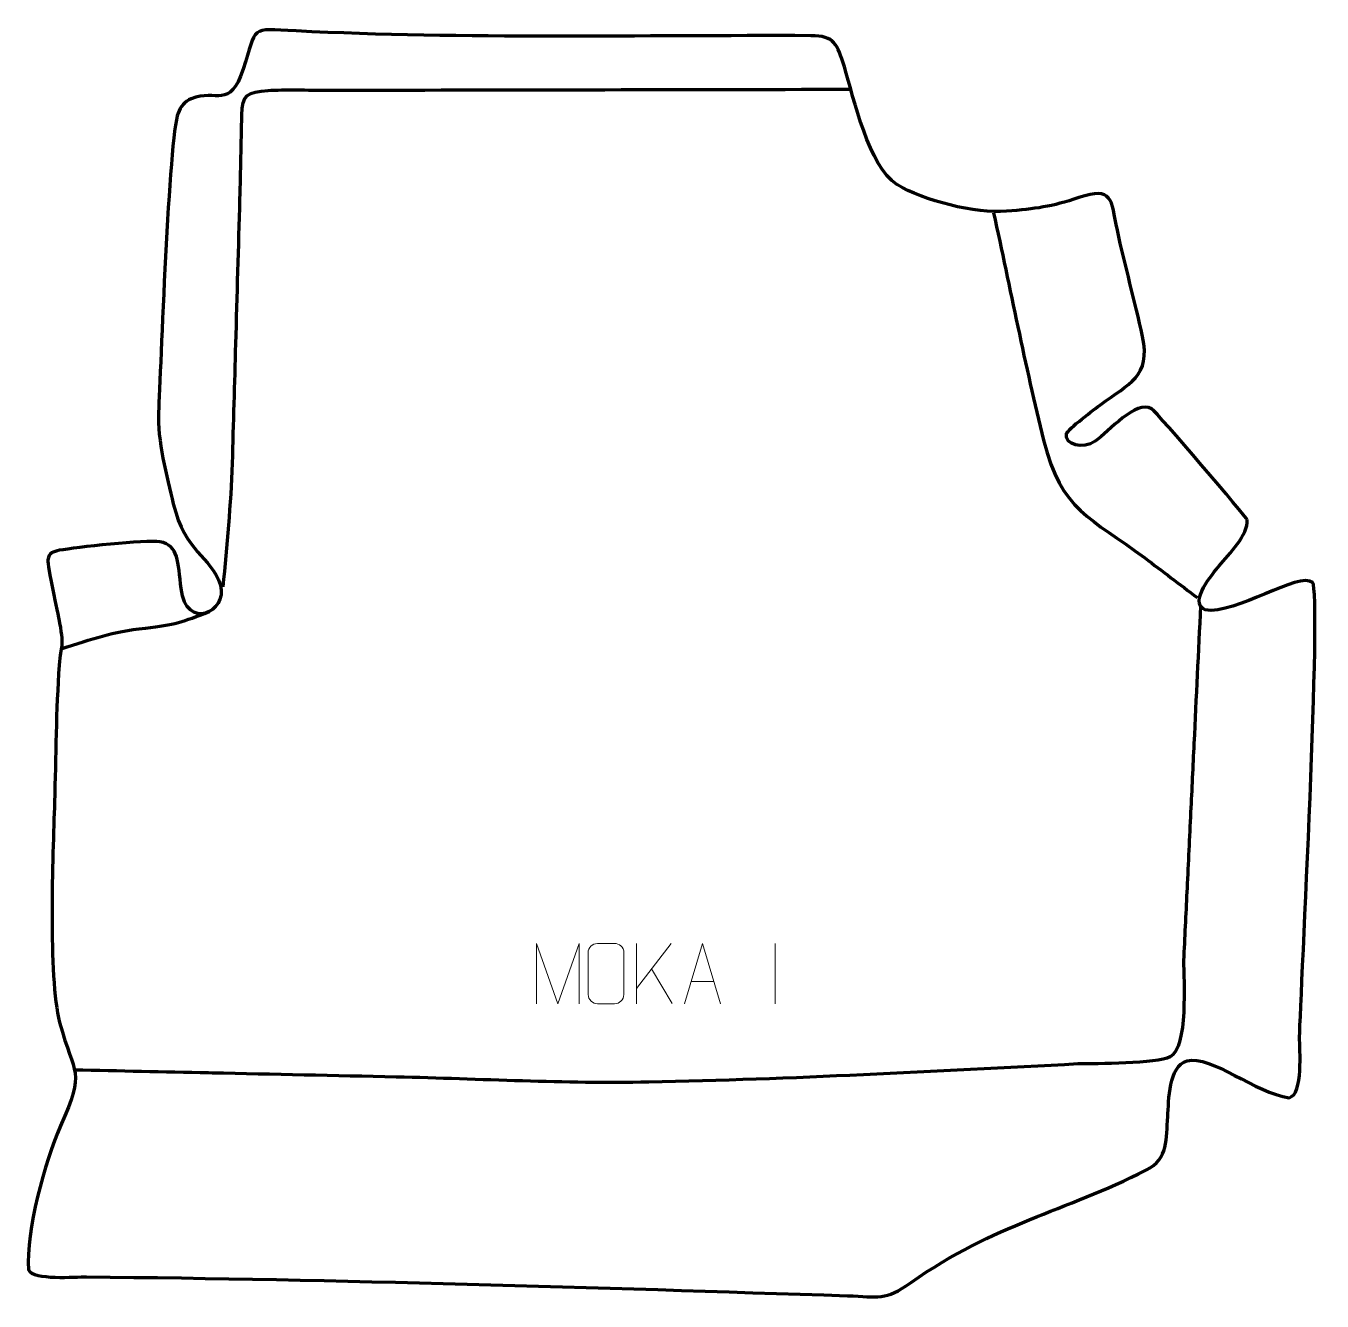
# Model space of a CAD drawing. Header units: millimetres. Extents: x -535 to 2, y 120 to 649.
import ezdxf

# ---------------------------------------------------------------- set-up
doc = ezdxf.new("R2010")
doc.units = ezdxf.units.MM
doc.header["$MEASUREMENT"] = 0
doc.layers.add('layer 2', color=7, linetype='Continuous')
doc.layers.add('layer 3', color=7, linetype='Continuous')

msp = doc.modelspace()

# ---------------------------------------------------------------- linework, layer by layer
at = {"layer": 'layer 2', "color": 142, "lineweight": 158}
for points, knots in [([(-453.1797, 416.2099), (-451.7118, 433.2382), (-449.8631, 450.2585), (-449.3792, 467.3454), (-449.3792, 467.3454), (-448.9118, 483.8571), (-448.4443, 500.3688), (-447.9767, 516.8805), (-447.9767, 516.8805), (-447.4101, 536.8947), (-446.8433, 556.9088), (-446.2767, 576.923), (-446.2767, 576.923), (-445.9494, 588.4809), (-445.8213, 600.1057), (-445.4884, 611.6198), (-445.4884, 611.6198), (-445.2359, 620.3495), (-443.2311, 621.1483), (-434.6205, 621.8567), (-434.6205, 621.8567), (-427.8733, 622.4119), (-417.6074, 621.9846), (-410.4759, 621.9976), (-410.4759, 621.9976), (-338.0439, 622.1302), (-265.6117, 622.2627), (-193.1797, 622.3952)], [0, 0, 0, 0, 0.125, 0.125, 0.125, 0.125, 0.25, 0.25, 0.25, 0.25, 0.375, 0.375, 0.375, 0.375, 0.5, 0.5, 0.5, 0.5, 0.625, 0.625, 0.625, 0.625, 0.75, 0.75, 0.75, 0.75, 1, 1, 1, 1]), ([(-134.0068, 571.1993), (-127.1326, 539.9884), (-120.935, 507.8026), (-113.2478, 476.8808), (-113.2478, 476.8808), (-105.9623, 447.5747), (-93.7025, 444.8555), (-71.3171, 428.1142), (-71.3171, 428.1142), (-64.0646, 422.6904), (-56.8764, 417.1783), (-49.652, 411.7167)], [0, 0, 0, 0, 0.25, 0.25, 0.25, 0.25, 0.5, 0.5, 0.5, 0.5, 1, 1, 1, 1]), ([(-48.2433, 408.2474), (-49.1498, 389.2485), (-50.0562, 370.2496), (-50.9627, 351.2506), (-50.9627, 351.2506), (-51.4159, 341.7511), (-51.8692, 332.2516), (-52.3224, 322.7522), (-52.3224, 322.7522), (-52.8233, 312.2528), (-53.3242, 301.7534), (-53.8252, 291.254), (-53.8252, 291.254), (-53.8252, 291.254), (-53.8968, 289.7541), (-53.8968, 289.7541), (-53.8968, 289.7541), (-54.35, 280.2546), (-54.8032, 270.7551), (-55.2565, 261.2557), (-55.2565, 261.2557), (-55.2573, 253.2451), (-53.2585, 225.2649), (-60.8532, 221.3413), (-60.8532, 221.3413), (-66.345, 218.5043), (-91.4502, 218.5599), (-99.0362, 218.3924), (-99.0362, 218.3924), (-158.3129, 215.293), (-217.5358, 212.057), (-276.8917, 210.8491), (-276.8917, 210.8491), (-311.7534, 210.1762), (-346.6656, 212.1886), (-381.5177, 212.985), (-381.5177, 212.985), (-406.9599, 213.5356), (-432.4022, 214.0862), (-457.8445, 214.637), (-457.8445, 214.637), (-457.8445, 214.637), (-459.3435, 214.6694), (-459.3435, 214.6694), (-459.3435, 214.6694), (-477.8312, 215.0695), (-496.3189, 215.4697), (-514.8066, 215.8698)], [0, 0, 0, 0, 0.07692308, 0.07692308, 0.07692308, 0.07692308, 0.15384615, 0.15384615, 0.15384615, 0.15384615, 0.23076923, 0.23076923, 0.23076923, 0.23076923, 0.30769231, 0.30769231, 0.30769231, 0.30769231, 0.38461538, 0.38461538, 0.38461538, 0.38461538, 0.46153846, 0.46153846, 0.46153846, 0.46153846, 0.53846154, 0.53846154, 0.53846154, 0.53846154, 0.61538462, 0.61538462, 0.61538462, 0.61538462, 0.69230769, 0.69230769, 0.69230769, 0.69230769, 0.76923077, 0.76923077, 0.76923077, 0.76923077, 0.84615385, 0.84615385, 0.84615385, 0.84615385, 1, 1, 1, 1]), ([(-520.3285, 390.4862), (-507.0782, 394.5856), (-499.6344, 397.564), (-485.4572, 399.0569), (-485.4572, 399.0569), (-473.4282, 400.3233), (-469.9107, 401.6921), (-459.0035, 405.9097)], [0, 0, 0, 0, 0.33333333, 0.33333333, 0.33333333, 0.33333333, 1, 1, 1, 1])]:
    msp.add_open_spline(points, degree=3, knots=knots, dxfattribs=at)
at = {"layer": 'layer 2', "color": 250, "lineweight": 9}
for points, knots in [([(-323.4173, 243.3748), (-323.4173, 243.3748), (-323.4173, 268.3327), (-323.4173, 268.3327), (-323.4173, 268.3327), (-323.4173, 268.3327), (-314.4922, 243.3748), (-314.4922, 243.3748), (-314.4922, 243.3748), (-314.4922, 243.3748), (-305.7323, 268.3322), (-305.7323, 268.3322), (-305.7323, 268.3322), (-305.7323, 268.3322), (-305.7323, 243.3748), (-305.7323, 243.3748)], [0, 0, 0, 0, 0.2, 0.2, 0.2, 0.2, 0.4, 0.4, 0.4, 0.4, 0.6, 0.6, 0.6, 0.6, 1, 1, 1, 1]), ([(-298.0944, 268.3302), (-295.7687, 268.3302), (-293.4426, 268.3302), (-291.1165, 268.3302), (-291.1165, 268.3302), (-289.1699, 268.3658), (-287.1785, 266.8742), (-287.1518, 264.4366), (-287.1518, 264.4366), (-287.1522, 258.6897), (-287.1522, 252.9424), (-287.1518, 247.1947), (-287.1518, 247.1947), (-287.2916, 244.8713), (-288.9688, 243.3917), (-291.1165, 243.3809), (-291.1165, 243.3809), (-293.4484, 243.3813), (-295.7803, 243.3813), (-298.1118, 243.3809), (-298.1118, 243.3809), (-300.0368, 243.2755), (-302.0089, 245.16), (-301.9977, 247.1773), (-301.9977, 247.1773), (-301.9974, 252.9474), (-301.9974, 258.7171), (-301.9977, 264.4864), (-301.9977, 264.4864), (-301.9935, 266.6245), (-300.2468, 268.3437), (-298.0944, 268.3302)], [0, 0, 0, 0, 0.11111111, 0.11111111, 0.11111111, 0.11111111, 0.22222222, 0.22222222, 0.22222222, 0.22222222, 0.33333333, 0.33333333, 0.33333333, 0.33333333, 0.44444444, 0.44444444, 0.44444444, 0.44444444, 0.55555556, 0.55555556, 0.55555556, 0.55555556, 0.66666667, 0.66666667, 0.66666667, 0.66666667, 0.77777778, 0.77777778, 0.77777778, 0.77777778, 1, 1, 1, 1]), ([(-262.0213, 243.377), (-262.0213, 243.377), (-254.6503, 268.3305), (-254.6503, 268.3305), (-254.6503, 268.3305), (-254.6503, 268.3305), (-247.0804, 243.377), (-247.0804, 243.377)], [0, 0, 0, 0, 0.33333333, 0.33333333, 0.33333333, 0.33333333, 1, 1, 1, 1])]:
    msp.add_open_spline(points, degree=3, knots=knots, dxfattribs=at)
for points in [[(-281.9255, 268.3305), (-281.9255, 268.3305), (-281.9255, 243.3769), (-281.9255, 243.3769)], [(-267.5493, 268.3305), (-267.5493, 268.3305), (-281.9255, 249.6908), (-281.9255, 249.6908)], [(-224.5509, 268.3408), (-224.5509, 268.3408), (-224.5509, 243.3667), (-224.5509, 243.3667)], [(-267.224, 243.4727), (-267.224, 243.4727), (-275.6945, 257.7863), (-275.6945, 257.7863)], [(-259.2987, 252.6264), (-259.2987, 252.6264), (-249.803, 252.6264), (-249.803, 252.6264)]]:
    msp.add_open_spline(points, degree=3, dxfattribs=at)
at = {"layer": 'layer 3', "color": 242, "lineweight": 158}
msp.add_open_spline([(-28.8979, 444.0694), (-28.2841, 437.6913), (-36.5855, 429.6095), (-40.4488, 424.8961), (-40.4488, 424.8961), (-42.959, 421.7278), (-53.5776, 409.9532), (-46.2535, 406.5605), (-46.2535, 406.5605), (-33.9831, 404.5536), (-7.212, 422.7697), (-1.8077, 417.9027), (-1.8077, 417.9027), (2.142, 414.3455), (-6.7414, 246.975), (-7.1952, 229.4902), (-7.1952, 229.4902), (-7.2168, 224.6548), (-5.4888, 205.6637), (-11.5477, 204.4297), (-11.5477, 204.4297), (-25.3115, 206.1846), (-44.0138, 222.2792), (-53.7306, 219.6953), (-53.7306, 219.6953), (-61.6162, 217.5984), (-61.2664, 203.3504), (-61.8359, 196.5714), (-61.8359, 196.5714), (-62.4587, 187.4409), (-61.4685, 179.13), (-70.6796, 174.464), (-70.6796, 174.464), (-104.9662, 157.0951), (-133.2081, 152.351), (-168.1996, 127.808), (-168.1996, 127.808), (-179.1457, 120.1305), (-181.4807, 121.9345), (-194.5028, 122.3541), (-194.5028, 122.3541), (-298.9889, 125.7204), (-405.3265, 129.2317), (-509.8383, 130.1785), (-509.8383, 130.1785), (-514.4854, 130.2206), (-531.8586, 128.6943), (-533.8904, 133.0985), (-533.8904, 133.0985), (-534.973, 149.0448), (-527.2698, 177.9421), (-520.5833, 192.7003), (-520.5833, 192.7003), (-510.1336, 216.5736), (-514.883, 212.7588), (-521.0061, 235.5816), (-521.0061, 235.5816), (-525.9056, 255.1036), (-523.7768, 304.4639), (-523.1222, 326.923), (-523.1222, 326.923), (-522.5881, 345.3723), (-522.5, 365.3709), (-521.183, 383.6367), (-521.183, 383.6367), (-520.5348, 392.6256), (-519.1511, 390.5676), (-520.9972, 401.0692), (-520.9972, 401.0692), (-521.7993, 405.5665), (-526.1259, 424.7781), (-525.8476, 427.3834), (-525.8476, 427.3834), (-525.5426, 430.2386), (-523.7795, 430.7498), (-521.0396, 431.3306), (-521.0396, 431.3306), (-514.6534, 432.3992), (-485.145, 435.8679), (-479.4335, 434.8108), (-479.4335, 434.8108), (-471.6948, 433.3786), (-471.976, 426.597), (-470.676, 415.4109), (-470.676, 415.4109), (-468.6132, 397.662), (-451.2341, 405.6538), (-454.4028, 416.8998), (-454.4028, 416.8998), (-458.4336, 429.1011), (-469.0222, 430.3483), (-473.8977, 450.5454), (-473.8977, 450.5454), (-476.5447, 461.5106), (-480.6287, 477.4217), (-480.0373, 488.5024), (-480.0373, 488.5024), (-479.1277, 505.4098), (-475.8468, 602.4478), (-471.9097, 612.5253), (-471.9097, 612.5253), (-470.8735, 615.1779), (-469.2017, 617.3013), (-466.5149, 618.4017), (-466.5149, 618.4017), (-456.0414, 622.6906), (-450.4859, 613.7896), (-444.9619, 630.6637), (-444.9619, 630.6637), (-439.079, 648.6344), (-442.6534, 647.6552), (-422.9565, 646.5634), (-422.9565, 646.5634), (-353.4468, 643.0472), (-279.5777, 644.8648), (-209.731, 644.5841), (-209.731, 644.5841), (-199.6801, 644.5437), (-198.8586, 641.1305), (-195.8173, 631.6642), (-195.8173, 631.6642), (-191.8469, 618.5803), (-185.7051, 590.3365), (-174.0725, 582.8697), (-174.0725, 582.8697), (-163.0641, 576.1969), (-141.466, 570.7163), (-128.5906, 571.8002), (-128.5906, 571.8002), (-116.5179, 572.8606), (-110.1684, 573.5875), (-98.5907, 577.5267), (-98.5907, 577.5267), (-84.4983, 581.9864), (-85.3704, 576.9696), (-82.6916, 563.976), (-82.6916, 563.976), (-79.5226, 549.1805), (-75.3796, 534.5884), (-72.2479, 519.8599), (-72.2479, 519.8599), (-68.7179, 503.2592), (-77.7797, 500.4912), (-89.7148, 491.6081), (-89.7148, 491.6081), (-91.8268, 490.0362), (-103.3626, 481.4578), (-103.7657, 479.576), (-103.7657, 479.576), (-104.7476, 474.9927), (-96.9016, 473.0778), (-91.8823, 476.5327), (-91.8823, 476.5327), (-86.19, 480.4509), (-75.0024, 493.8675), (-68.486, 489.8917), (-68.486, 489.8917), (-66.0455, 488.4026), (-29.0458, 444.6182), (-28.8979, 444.0694)], degree=3, knots=[0, 0, 0, 0, 0.02439024, 0.02439024, 0.02439024, 0.02439024, 0.04878049, 0.04878049, 0.04878049, 0.04878049, 0.07317073, 0.07317073, 0.07317073, 0.07317073, 0.09756098, 0.09756098, 0.09756098, 0.09756098, 0.12195122, 0.12195122, 0.12195122, 0.12195122, 0.14634146, 0.14634146, 0.14634146, 0.14634146, 0.17073171, 0.17073171, 0.17073171, 0.17073171, 0.19512195, 0.19512195, 0.19512195, 0.19512195, 0.2195122, 0.2195122, 0.2195122, 0.2195122, 0.24390244, 0.24390244, 0.24390244, 0.24390244, 0.26829268, 0.26829268, 0.26829268, 0.26829268, 0.29268293, 0.29268293, 0.29268293, 0.29268293, 0.31707317, 0.31707317, 0.31707317, 0.31707317, 0.34146341, 0.34146341, 0.34146341, 0.34146341, 0.36585366, 0.36585366, 0.36585366, 0.36585366, 0.3902439, 0.3902439, 0.3902439, 0.3902439, 0.41463415, 0.41463415, 0.41463415, 0.41463415, 0.43902439, 0.43902439, 0.43902439, 0.43902439, 0.46341463, 0.46341463, 0.46341463, 0.46341463, 0.48780488, 0.48780488, 0.48780488, 0.48780488, 0.51219512, 0.51219512, 0.51219512, 0.51219512, 0.53658537, 0.53658537, 0.53658537, 0.53658537, 0.56097561, 0.56097561, 0.56097561, 0.56097561, 0.58536585, 0.58536585, 0.58536585, 0.58536585, 0.6097561, 0.6097561, 0.6097561, 0.6097561, 0.63414634, 0.63414634, 0.63414634, 0.63414634, 0.65853659, 0.65853659, 0.65853659, 0.65853659, 0.68292683, 0.68292683, 0.68292683, 0.68292683, 0.70731707, 0.70731707, 0.70731707, 0.70731707, 0.73170732, 0.73170732, 0.73170732, 0.73170732, 0.75609756, 0.75609756, 0.75609756, 0.75609756, 0.7804878, 0.7804878, 0.7804878, 0.7804878, 0.80487805, 0.80487805, 0.80487805, 0.80487805, 0.82926829, 0.82926829, 0.82926829, 0.82926829, 0.85365854, 0.85365854, 0.85365854, 0.85365854, 0.87804878, 0.87804878, 0.87804878, 0.87804878, 0.90243902, 0.90243902, 0.90243902, 0.90243902, 0.92682927, 0.92682927, 0.92682927, 0.92682927, 0.95121951, 0.95121951, 0.95121951, 0.95121951, 1, 1, 1, 1], dxfattribs=at)

doc.saveas('drawing.dxf')
